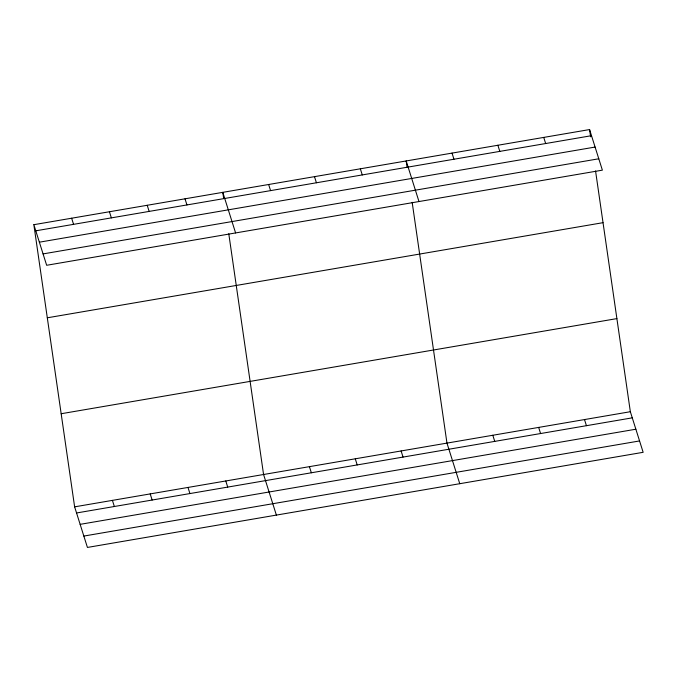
<?xml version="1.0" encoding="UTF-8"?>
<svg xmlns="http://www.w3.org/2000/svg" width="677" height="677" viewBox="0 0 677 677"><rect width="100%" height="100%" fill="white"/><g stroke="black" fill="none" stroke-linecap="round" stroke-linejoin="round"><path stroke-width="1.02" d="M33.85 224.688L589.574 129.561L602.378 170.155L46.654 265.282L33.85 224.688L74.622 506.845L87.426 547.439L643.15 452.312L630.346 411.718L595.557 170.942M35.779 230.815L591.503 135.688M39.368 242.188L595.091 147.061M43.066 253.909L598.79 158.782M47.305 317.801L603.029 222.674M61.167 413.732L616.891 318.605M74.622 506.845L630.346 411.718M76.56 512.971L632.284 417.844M80.148 524.345L635.864 429.218M83.838 536.066L639.562 440.939M543.724 137.406L545.662 143.532M497.883 145.25L499.812 151.386M584.505 419.562L586.434 425.689M538.655 427.407L540.584 433.542M452.033 153.104L453.962 159.23M492.805 435.26L494.743 441.387M418.987 201.551L406.183 160.948L407.08 167.16M459.759 483.708L446.964 443.105L412.166 202.33M360.333 168.801L362.271 174.928M314.492 176.646L316.421 182.773M401.114 450.958L403.043 457.085M355.264 458.803L357.202 464.93M268.642 184.491L270.572 190.626M309.414 466.648L311.352 472.783M235.596 232.939L222.792 192.344L223.689 198.547M185.007 198.81L186.937 204.936M276.377 515.095L263.573 474.501L228.775 233.726M147.214 205.283L149.152 211.41M225.779 480.966L227.717 487.093M109.429 211.749L111.358 217.876M187.994 487.432L189.924 493.567M71.635 218.214L73.573 224.349M150.201 493.905L152.139 500.032M112.416 500.371L114.345 506.498M589.574 129.561L590.623 136.796"/></g></svg>
